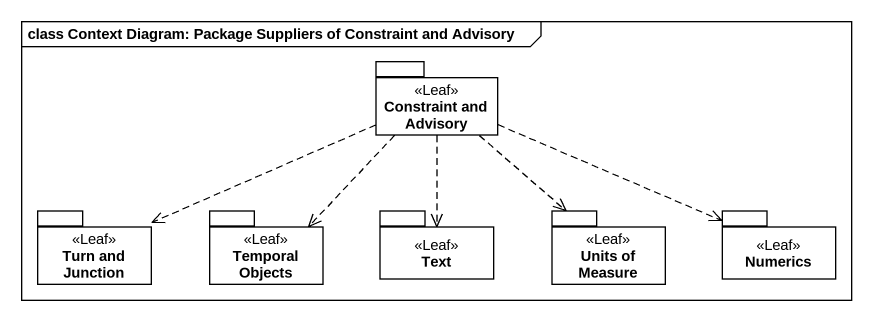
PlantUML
@startuml
mainframe class Context Diagram: Package Suppliers of Constraint and Advisory
package "Constraint and Advisory" as Constraint_and_Advisory <<Leaf>> {
}
package "Turn and Junction" as Turn_and_Junction <<Leaf>> {
}
package "Temporal Objects" as Temporal_Objects <<Leaf>> {
}
package Text <<Leaf>> {
}
package "Units of Measure" as Units_of_Measure <<Leaf>> {
}
package Numerics <<Leaf>> {
}
Constraint_and_Advisory .left.> Turn_and_Junction
Constraint_and_Advisory ..> Temporal_Objects
Constraint_and_Advisory ..> Text
Constraint_and_Advisory ..> Units_of_Measure
Constraint_and_Advisory .right.> Numerics
@enduml
